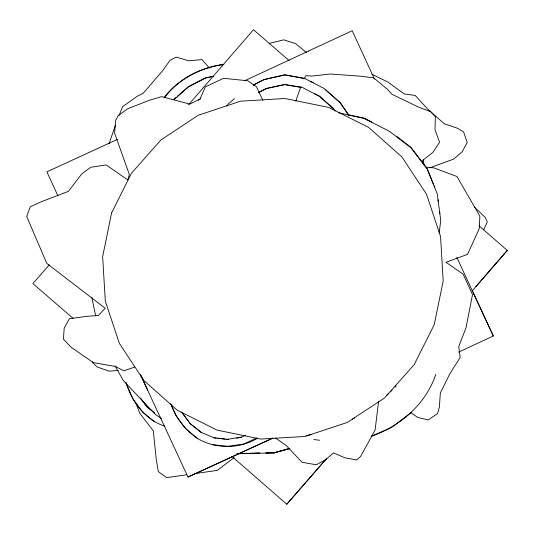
<?xml version="1.0" encoding="UTF-8"?>
<svg xmlns="http://www.w3.org/2000/svg" width="534" height="534" viewBox="0 0 534 534"><rect width="100%" height="100%" fill="white"/><g stroke="black" fill="none" stroke-linecap="round" stroke-linejoin="round"><path stroke-width="0.8" d="M378.533 401.688L375.102 430.09L360.503 456.61L356.612 459.941L344.804 457.771L333.47 452.919L325.833 459.554L316.288 464.78L302.017 462.257L286.111 445.363L275.551 438.047M439.168 232.811L440.744 220.562L437.253 193.849L427.153 169.038L410.92 147.771L389.466 131.311L363.934 118.408L338.402 112.654M422.341 163.311L422.868 160.26L432.854 152.437L439.602 142.244L434.976 129.695L435.364 116.792L430.651 111.639L418.943 107.307L391.996 94.304L387.27 89.145L373.64 77.831L360.39 76.182L330.266 73.999L311.883 76.068L305.935 75.634L304.006 78.885M188.008 477.016L272.921 438.08L188.001 477.056L140.322 374.367L147.624 390.147M458.699 352.08L493.316 335.979L473.137 292.465M108.976 143.886L115.498 125.11M295.789 101.153L300.842 86.608M119.115 115.304L122.64 106.626L137.098 96.394L143.299 93.163L162.837 70.495L170.046 60.315L176.247 57.091L188.609 60.803L201.932 59.588L209.488 68.132M435.771 374.354C425.972 403.951 400.326 426.272 371.29 436.311L391.509 427.487L411.514 412.301M483.544 229.927L487.322 221.977L485.112 217.351L474.352 207.025M164.278 98.002C178.296 79.072 200.731 67.531 223.906 64.534M164.232 97.375C178.416 78.765 200.637 67.424 223.659 64.34M226.77 106.032L228.178 104.037L234.326 98.67M222.084 65.989L188.602 104.704M472.069 291.037L507.3 250.419L479.205 225.949M222.051 66.002L253.503 29.75L289.241 60.709M475.847 286.665L507.3 250.419M231.896 456.383L286.785 504.236L326.528 458.579M286.785 504.236L326.568 458.566M73.058 318.344L32.908 283.594L49.288 264.817M173.603 99.564L176.046 97.415M177.268 96.347L188.268 86.682L205.336 77.904L213.293 76.215M174.111 99.558L188.702 86.735L205.683 78.017L213.593 76.355M234.092 457.625L217.265 470.387L194.803 473.605M198.388 100.198L200.417 98.803M258.536 92.475L266.399 88.417L283.968 84.632M258.67 92.562L266.486 88.531L284.755 84.639L302.725 87.669L319.352 96.267L333.683 108.989L335.065 111.032M253.209 85.08L263.99 79.546L284.802 74.773L304.373 78.378M253.35 85.14L264.076 79.639L284.789 74.974L305.094 78.632L323.898 88.384L340.091 102.715L348.562 115.084M244.599 80.788L308.572 50.984M308.565 51.024L352.2 30.752L372.338 74.48M117.54 139.354L46.885 171.835L57.992 195.971M245.346 435.317L241.722 436.979L227.818 439.302L214.054 437.72M256.854 437.987L243.544 444.054L227.965 446.257L212.198 444.655M257.528 438.22C239.259 449.261 215.869 449.101 197.447 438.501C185.191 429.963 175.546 417.935 170.787 403.697M429.783 167.83L453.593 159.125L462.09 151.916L467.217 142.445L463.539 131.825L457.538 128.28L444.368 123.801L428.068 109.477L415.172 95.426L404.171 93.937L388.051 82.136L371.951 74.253M134.595 367.098L123.821 370.856L115.451 366.498L93.263 362.593L71.015 347.187L63.453 339.097L64.18 328.123L69.393 318.718L86.995 316.322L98.416 315.42L105.198 308.285L46.765 263.382L26.7 216.437L30.318 206.751L40.991 201.865L68.445 191.352L81.856 173.777L90.893 167.249L106.179 164.946L127.806 179.918L129.341 174.505L114.61 133.193L115.584 120.597L118.168 115.711L127.573 108.796L149.493 100.232L161.628 96.641L189.83 104.09L200.05 99.004L205.316 86.895L223.572 78.304L247.789 80.788L256.467 86.788L262.875 100.432M289.889 448.473L273.575 452.945L237.163 453.706M269.209 43.428L283.734 39.843L295.496 43.548L306.73 52.786M289.608 448.507L273.575 452.945L289.441 448.62M236.582 438.207L238.231 437.933M239.873 437.653L241.515 437.379M186.553 474.786L166.728 477.623L158.311 471.622L156.355 460.048L153.305 430.811L139.801 413.309L135.83 402.883M118.288 370.429L109.07 371.163L97.161 366.958L93.11 363.2L92.569 361.812M237.436 453.72L259.858 453.092M266.499 452.905L274.803 452.672L265.792 452.912M237.109 453.68L238.751 453.633M240.387 453.593L259.237 453.086M426.379 167.209L433.835 167.856L456.977 176.52L479.846 216.15L479.312 228.472L467.564 254.331L446.003 262.294L463.145 274.162L472.517 294.594L465.988 327.863L458.766 346.486L460.174 357.493L449.942 373.586L440.323 393.044L439.402 406.921L437.533 413.636L428.228 419.938L417.755 417.441L410.599 412.482M216.15 438.18L214.521 437.993L201.011 432.28L190.017 423.515L181.647 412.114M217.779 438.367L220.222 438.648M221.85 438.835L225.101 439.208M226.73 439.395L228.358 439.582M313.792 439.542L319.586 440.236M285.59 84.606L301.189 87.262M348.081 114.83L363.968 118.061M165.039 426.266C145.729 420.191 132.639 402.509 126.331 383.959L126.051 382.311M364.695 118.421L371.978 122.072M310.274 81.168L313.184 82.677M314.453 93.563L319.532 96.2L333.944 109.003M161.582 418.703L155.461 414.511L123.147 380.368L115.104 365.857M396.608 136.31L410.886 147.25L427.133 168.51L433.555 184.297M201.411 432.527L190.304 423.749L181.887 412.295M151.689 410.566L147.11 406.955L142.905 401.228M154.586 412.909L146.83 406.721L140.429 398.004M197.854 438.734L185.585 428.642L176.087 415.672L171.321 404.565M154.666 421.94L142.398 411.847L132.899 398.878M325.286 89.398L340.345 102.735L348.989 115.364M456.777 257.288L493.309 336.019M372.345 74.446L374.421 79.012M126.545 384.073L132.579 398.137M434.169 185.799L434.783 187.3M91.848 297.358L95.733 316.108M438.074 199.783L438.287 201.398M439.662 211.898L439.876 213.52M423.335 159.619L424.076 165.28M396.261 385.908A170.012 170.012 -2.1 0 1 395.12 387.103M392.21 390.04A170.012 170.012 -2.1 0 1 390.434 391.762M388.639 393.451A170.012 170.012 -2.1 0 1 386.83 395.113M354.616 417.995A170.012 170.012 -2.1 0 1 352.44 419.163M311.629 434.436A170.012 170.012 -2.1 0 1 306.029 435.651M111.553 213.093L102.641 256.714L105.318 301.156L119.382 343.389L143.88 380.542L177.141 410.112L216.938 430.077L260.552 439.068L305.034 436.465L347.34 422.434L384.58 397.923L414.21 364.602L434.202 324.732L443.187 281.044L440.557 236.515L426.486 194.189L401.928 156.949L368.56 127.346L328.65 107.407L284.936 98.49L240.427 101.206L198.147 115.337L160.981 139.915L131.451 173.256L111.553 213.093"/></g></svg>
